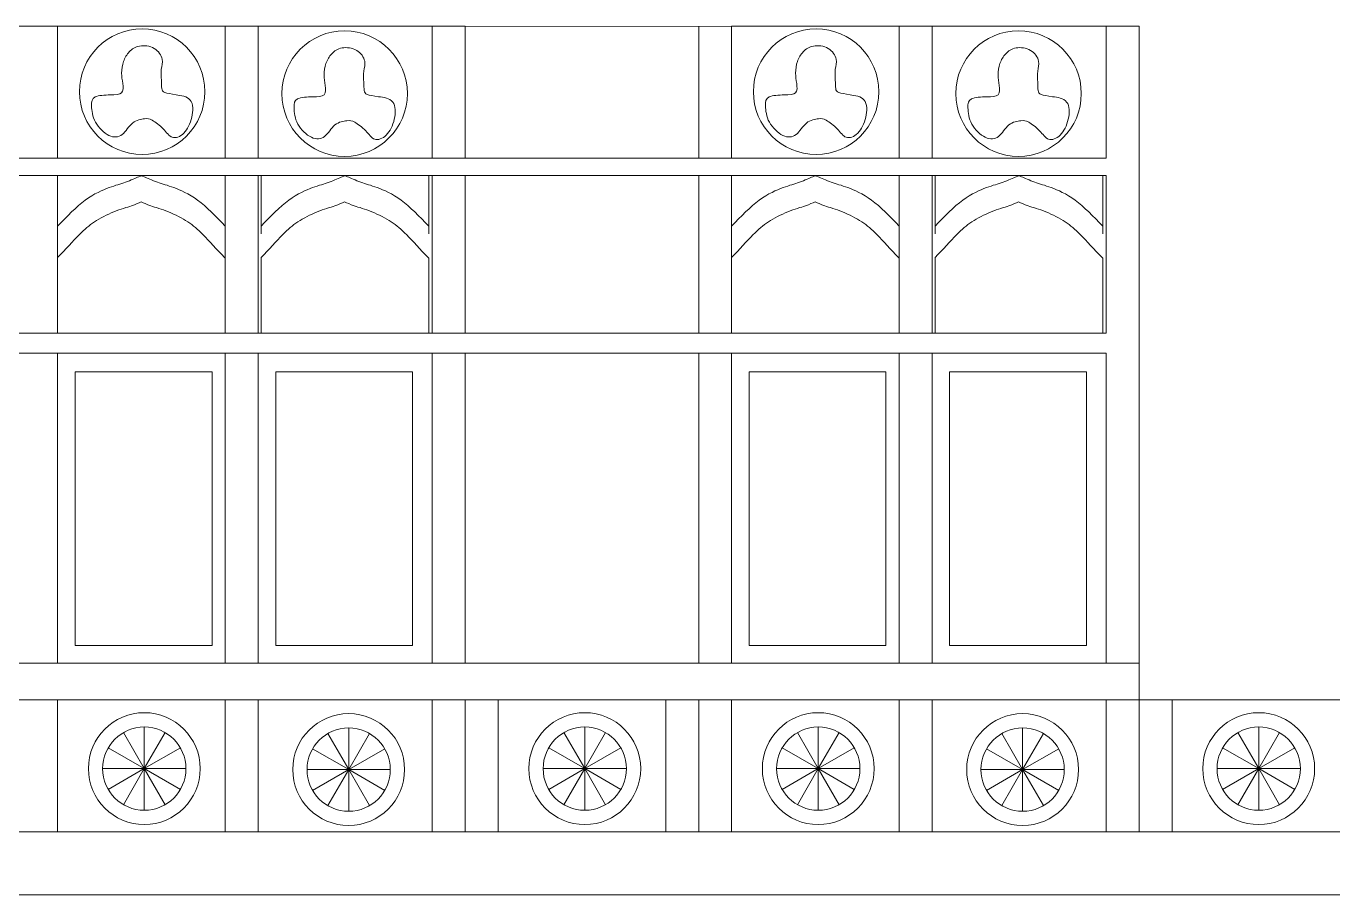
# Model space of a CAD drawing. Header units: centimetres. Extents: x -61 to 61, y -26 to 26.
# Drawn here: x 24.64 to 32.13, y -17.86 to -12.9 of the extents above; entities that cross this region are included whole.
import ezdxf

# ---------------------------------------------------------------- set-up
doc = ezdxf.new("R2010")
doc.units = ezdxf.units.CM
doc.header["$MEASUREMENT"] = 0
doc.layers.add('layer 1', color=7, linetype='Continuous')

msp = doc.modelspace()

# ---------------------------------------------------------------- linework, layer by layer
at = {"layer": 'layer 1', "color": 177, "lineweight": 9}
for points, knots in [([(23.29939, -12.90314), (23.29939, -12.90314), (24.6313, -12.90314), (24.6313, -12.90314), (24.6313, -12.90314), (24.6313, -12.90314), (24.81902, -12.90314), (24.81902, -12.90314)], [0, 0, 0, 0, 0.3333333, 0.3333333, 0.3333333, 0.3333333, 1, 1, 1, 1]), ([(25.30118, -13.6341), (25.4989, -13.6341), (25.65919, -13.47381), (25.65919, -13.27609), (25.65919, -13.27609), (25.65919, -13.07837), (25.4989, -12.91808), (25.30118, -12.91808), (25.30118, -12.91808), (25.10346, -12.91808), (24.94317, -13.07837), (24.94317, -13.27609), (24.94317, -13.27609), (24.94317, -13.47381), (25.10346, -13.6341), (25.30118, -13.6341)], [0, 0, 0, 0, 0.2, 0.2, 0.2, 0.2, 0.4, 0.4, 0.4, 0.4, 0.6, 0.6, 0.6, 0.6, 1, 1, 1, 1]), ([(26.45607, -13.6451), (26.65379, -13.6451), (26.81408, -13.48481), (26.81408, -13.28709), (26.81408, -13.28709), (26.81408, -13.08937), (26.65379, -12.92908), (26.45607, -12.92908), (26.45607, -12.92908), (26.25835, -12.92908), (26.09806, -13.08937), (26.09806, -13.28709), (26.09806, -13.28709), (26.09806, -13.48481), (26.25835, -13.6451), (26.45607, -13.6451)], [0, 0, 0, 0, 0.2, 0.2, 0.2, 0.2, 0.4, 0.4, 0.4, 0.4, 0.6, 0.6, 0.6, 0.6, 1, 1, 1, 1]), ([(29.14584, -13.6341), (29.34357, -13.6341), (29.50385, -13.47381), (29.50385, -13.27609), (29.50385, -13.27609), (29.50385, -13.07837), (29.34357, -12.91808), (29.14584, -12.91808), (29.14584, -12.91808), (28.94812, -12.91808), (28.78783, -13.07837), (28.78783, -13.27609), (28.78783, -13.27609), (28.78783, -13.47381), (28.94812, -13.6341), (29.14584, -13.6341)], [0, 0, 0, 0, 0.2, 0.2, 0.2, 0.2, 0.4, 0.4, 0.4, 0.4, 0.6, 0.6, 0.6, 0.6, 1, 1, 1, 1]), ([(30.30074, -13.6451), (30.49846, -13.6451), (30.65874, -13.48481), (30.65874, -13.28709), (30.65874, -13.28709), (30.65874, -13.08937), (30.49846, -12.92908), (30.30074, -12.92908), (30.30074, -12.92908), (30.10301, -12.92908), (29.94273, -13.08937), (29.94273, -13.28709), (29.94273, -13.28709), (29.94273, -13.48481), (30.10301, -13.6451), (30.30074, -13.6451)], [0, 0, 0, 0, 0.2, 0.2, 0.2, 0.2, 0.4, 0.4, 0.4, 0.4, 0.6, 0.6, 0.6, 0.6, 1, 1, 1, 1]), ([(25.31335, -17.45589), (25.48951, -17.45589), (25.63232, -17.31308), (25.63232, -17.13692), (25.63232, -17.13692), (25.63232, -16.96076), (25.48951, -16.81795), (25.31335, -16.81795), (25.31335, -16.81795), (25.13719, -16.81795), (24.99438, -16.96076), (24.99438, -17.13692), (24.99438, -17.13692), (24.99438, -17.31308), (25.13719, -17.45589), (25.31335, -17.45589)], [0, 0, 0, 0, 0.2, 0.2, 0.2, 0.2, 0.4, 0.4, 0.4, 0.4, 0.6, 0.6, 0.6, 0.6, 1, 1, 1, 1]), ([(26.47925, -17.46139), (26.65541, -17.46139), (26.79821, -17.31858), (26.79821, -17.14242), (26.79821, -17.14242), (26.79821, -16.96626), (26.65541, -16.82345), (26.47925, -16.82345), (26.47925, -16.82345), (26.30308, -16.82345), (26.16028, -16.96626), (26.16028, -17.14242), (26.16028, -17.14242), (26.16028, -17.31858), (26.30308, -17.46139), (26.47925, -17.46139)], [0, 0, 0, 0, 0.2, 0.2, 0.2, 0.2, 0.4, 0.4, 0.4, 0.4, 0.6, 0.6, 0.6, 0.6, 1, 1, 1, 1]), ([(27.82611, -17.45589), (28.00227, -17.45589), (28.14508, -17.31308), (28.14508, -17.13692), (28.14508, -17.13692), (28.14508, -16.96076), (28.00227, -16.81795), (27.82611, -16.81795), (27.82611, -16.81795), (27.64995, -16.81795), (27.50714, -16.96076), (27.50714, -17.13692), (27.50714, -17.13692), (27.50714, -17.31308), (27.64995, -17.45589), (27.82611, -17.45589)], [0, 0, 0, 0, 0.2, 0.2, 0.2, 0.2, 0.4, 0.4, 0.4, 0.4, 0.6, 0.6, 0.6, 0.6, 1, 1, 1, 1]), ([(29.15802, -17.45589), (29.33418, -17.45589), (29.47699, -17.31308), (29.47699, -17.13692), (29.47699, -17.13692), (29.47699, -16.96076), (29.33418, -16.81795), (29.15802, -16.81795), (29.15802, -16.81795), (28.98186, -16.81795), (28.83905, -16.96076), (28.83905, -17.13692), (28.83905, -17.13692), (28.83905, -17.31308), (28.98186, -17.45589), (29.15802, -17.45589)], [0, 0, 0, 0, 0.2, 0.2, 0.2, 0.2, 0.4, 0.4, 0.4, 0.4, 0.6, 0.6, 0.6, 0.6, 1, 1, 1, 1]), ([(30.32391, -17.46139), (30.50007, -17.46139), (30.64288, -17.31858), (30.64288, -17.14242), (30.64288, -17.14242), (30.64288, -16.96626), (30.50007, -16.82345), (30.32391, -16.82345), (30.32391, -16.82345), (30.14775, -16.82345), (30.00494, -16.96626), (30.00494, -17.14242), (30.00494, -17.14242), (30.00494, -17.31858), (30.14775, -17.46139), (30.32391, -17.46139)], [0, 0, 0, 0, 0.2, 0.2, 0.2, 0.2, 0.4, 0.4, 0.4, 0.4, 0.6, 0.6, 0.6, 0.6, 1, 1, 1, 1]), ([(31.67077, -17.45589), (31.84693, -17.45589), (31.98974, -17.31308), (31.98974, -17.13692), (31.98974, -17.13692), (31.98974, -16.96076), (31.84693, -16.81795), (31.67077, -16.81795), (31.67077, -16.81795), (31.49461, -16.81795), (31.3518, -16.96076), (31.3518, -17.13692), (31.3518, -17.13692), (31.3518, -17.31308), (31.49461, -17.45589), (31.67077, -17.45589)], [0, 0, 0, 0, 0.2, 0.2, 0.2, 0.2, 0.4, 0.4, 0.4, 0.4, 0.6, 0.6, 0.6, 0.6, 1, 1, 1, 1]), ([(25.31335, -17.37445), (25.44454, -17.37445), (25.55088, -17.2681), (25.55088, -17.13692), (25.55088, -17.13692), (25.55088, -17.00574), (25.44454, -16.89939), (25.31335, -16.89939), (25.31335, -16.89939), (25.18217, -16.89939), (25.07582, -17.00574), (25.07582, -17.13692), (25.07582, -17.13692), (25.07582, -17.2681), (25.18217, -17.37445), (25.31335, -17.37445)], [0, 0, 0, 0, 0.2, 0.2, 0.2, 0.2, 0.4, 0.4, 0.4, 0.4, 0.6, 0.6, 0.6, 0.6, 1, 1, 1, 1]), ([(26.47925, -17.37995), (26.61043, -17.37995), (26.71678, -17.2736), (26.71678, -17.14242), (26.71678, -17.14242), (26.71678, -17.01124), (26.61043, -16.90489), (26.47925, -16.90489), (26.47925, -16.90489), (26.34806, -16.90489), (26.24171, -17.01124), (26.24171, -17.14242), (26.24171, -17.14242), (26.24171, -17.2736), (26.34806, -17.37995), (26.47925, -17.37995)], [0, 0, 0, 0, 0.2, 0.2, 0.2, 0.2, 0.4, 0.4, 0.4, 0.4, 0.6, 0.6, 0.6, 0.6, 1, 1, 1, 1]), ([(27.82611, -17.37445), (27.95729, -17.37445), (28.06364, -17.2681), (28.06364, -17.13692), (28.06364, -17.13692), (28.06364, -17.00574), (27.95729, -16.89939), (27.82611, -16.89939), (27.82611, -16.89939), (27.69492, -16.89939), (27.58858, -17.00574), (27.58858, -17.13692), (27.58858, -17.13692), (27.58858, -17.2681), (27.69492, -17.37445), (27.82611, -17.37445)], [0, 0, 0, 0, 0.2, 0.2, 0.2, 0.2, 0.4, 0.4, 0.4, 0.4, 0.6, 0.6, 0.6, 0.6, 1, 1, 1, 1]), ([(29.15802, -17.37445), (29.2892, -17.37445), (29.39555, -17.2681), (29.39555, -17.13692), (29.39555, -17.13692), (29.39555, -17.00574), (29.2892, -16.89939), (29.15802, -16.89939), (29.15802, -16.89939), (29.02684, -16.89939), (28.92049, -17.00574), (28.92049, -17.13692), (28.92049, -17.13692), (28.92049, -17.2681), (29.02684, -17.37445), (29.15802, -17.37445)], [0, 0, 0, 0, 0.2, 0.2, 0.2, 0.2, 0.4, 0.4, 0.4, 0.4, 0.6, 0.6, 0.6, 0.6, 1, 1, 1, 1]), ([(30.32391, -17.37995), (30.45509, -17.37995), (30.56144, -17.2736), (30.56144, -17.14242), (30.56144, -17.14242), (30.56144, -17.01124), (30.45509, -16.90489), (30.32391, -16.90489), (30.32391, -16.90489), (30.19273, -16.90489), (30.08638, -17.01124), (30.08638, -17.14242), (30.08638, -17.14242), (30.08638, -17.2736), (30.19273, -17.37995), (30.32391, -17.37995)], [0, 0, 0, 0, 0.2, 0.2, 0.2, 0.2, 0.4, 0.4, 0.4, 0.4, 0.6, 0.6, 0.6, 0.6, 1, 1, 1, 1]), ([(31.67077, -17.37445), (31.80196, -17.37445), (31.9083, -17.2681), (31.9083, -17.13692), (31.9083, -17.13692), (31.9083, -17.00574), (31.80196, -16.89939), (31.67077, -16.89939), (31.67077, -16.89939), (31.53959, -16.89939), (31.43324, -17.00574), (31.43324, -17.13692), (31.43324, -17.13692), (31.43324, -17.2681), (31.53959, -17.37445), (31.67077, -17.37445)], [0, 0, 0, 0, 0.2, 0.2, 0.2, 0.2, 0.4, 0.4, 0.4, 0.4, 0.6, 0.6, 0.6, 0.6, 1, 1, 1, 1])]:
    msp.add_open_spline(points, degree=3, knots=knots, dxfattribs=at)
for points in [[(24.81902, -12.90314), (24.81902, -12.90314), (24.81902, -13.65576), (24.81902, -13.65576)], [(25.7755, -12.90314), (25.7755, -12.90314), (24.81902, -12.90314), (24.81902, -12.90314)], [(25.7755, -12.90314), (25.7755, -12.90314), (25.7755, -13.65576), (25.7755, -13.65576)], [(25.7755, -12.90314), (25.7755, -12.90314), (25.96322, -12.90314), (25.96322, -12.90314)], [(25.96322, -12.90314), (25.96322, -12.90314), (25.96322, -13.65576), (25.96322, -13.65576)], [(26.95634, -12.90314), (26.95634, -12.90314), (25.96322, -12.90314), (25.96322, -12.90314)], [(26.95634, -12.90314), (26.95634, -12.90314), (26.95634, -13.65576), (26.95634, -13.65576)], [(26.95634, -12.90314), (26.95634, -12.90314), (27.14406, -12.90314), (27.14406, -12.90314)], [(27.14406, -12.90314), (27.14406, -12.90314), (27.14406, -13.65576), (27.14406, -13.65576)], [(27.14406, -12.90314), (27.14406, -12.90314), (28.47597, -12.9035), (28.47597, -12.9035)], [(28.47597, -12.9035), (28.47597, -12.9035), (28.66368, -12.90314), (28.66368, -12.90314)], [(28.47597, -12.9035), (28.47597, -12.9035), (28.47597, -13.65576), (28.47597, -13.65576)], [(28.66368, -12.90314), (28.66368, -12.90314), (28.66368, -13.65576), (28.66368, -13.65576)], [(29.62017, -12.90314), (29.62017, -12.90314), (28.66368, -12.90314), (28.66368, -12.90314)], [(29.62017, -12.90314), (29.62017, -12.90314), (29.62017, -13.65576), (29.62017, -13.65576)], [(29.62017, -12.90314), (29.62017, -12.90314), (29.80788, -12.90314), (29.80788, -12.90314)], [(29.80788, -12.90314), (29.80788, -12.90314), (29.80788, -13.65576), (29.80788, -13.65576)], [(30.80101, -12.90314), (30.80101, -12.90314), (29.80788, -12.90314), (29.80788, -12.90314)], [(30.80101, -12.90314), (30.80101, -12.90314), (30.80101, -13.65576), (30.80101, -13.65576)], [(30.80101, -12.90314), (30.80101, -12.90314), (30.98872, -12.90314), (30.98872, -12.90314)], [(30.98872, -12.90314), (30.98872, -12.90314), (30.98872, -13.65576), (30.98872, -13.65576)], [(20.78664, -13.65576), (20.78664, -13.65576), (30.80101, -13.65576), (30.80101, -13.65576)], [(30.98872, -13.65576), (30.98872, -13.65576), (30.98872, -13.75475), (30.98872, -13.75475)], [(20.78664, -13.75475), (20.78664, -13.75475), (30.80101, -13.75475), (30.80101, -13.75475)], [(24.81902, -13.75475), (24.81902, -13.75475), (24.81902, -14.65322), (24.81902, -14.65322)], [(25.7755, -13.75475), (25.7755, -13.75475), (25.7755, -14.65322), (25.7755, -14.65322)], [(25.96322, -13.75475), (25.96322, -13.75475), (25.96322, -14.65322), (25.96322, -14.65322)], [(26.95634, -13.75475), (26.95634, -13.75475), (26.95634, -14.65322), (26.95634, -14.65322)], [(27.14406, -13.75475), (27.14406, -13.75475), (27.14406, -14.65322), (27.14406, -14.65322)], [(28.47597, -13.75475), (28.47597, -13.75475), (28.47597, -14.65322), (28.47597, -14.65322)], [(28.66368, -13.75475), (28.66368, -13.75475), (28.66368, -14.65322), (28.66368, -14.65322)], [(29.62017, -13.75475), (29.62017, -13.75475), (29.62017, -14.65322), (29.62017, -14.65322)], [(29.80788, -13.75475), (29.80788, -13.75475), (29.80788, -14.65322), (29.80788, -14.65322)], [(30.80101, -13.75475), (30.80101, -13.75475), (30.80101, -14.65322), (30.80101, -14.65322)], [(30.98872, -13.75475), (30.98872, -13.75475), (30.98872, -14.65322), (30.98872, -14.65322)], [(20.78664, -14.65322), (20.78664, -14.65322), (30.80101, -14.65322), (30.80101, -14.65322)], [(30.98872, -14.65322), (30.98872, -14.65322), (30.98872, -14.76665), (30.98872, -14.76665)], [(20.78664, -14.76665), (20.78664, -14.76665), (30.80101, -14.76665), (30.80101, -14.76665)], [(24.81902, -14.76665), (24.81902, -14.76665), (24.81902, -16.53611), (24.81902, -16.53611)], [(25.7755, -14.76665), (25.7755, -14.76665), (25.7755, -16.53611), (25.7755, -16.53611)], [(25.96322, -14.76665), (25.96322, -14.76665), (25.96322, -16.53611), (25.96322, -16.53611)], [(26.95634, -14.76665), (26.95634, -14.76665), (26.95634, -16.53611), (26.95634, -16.53611)], [(27.14406, -14.76665), (27.14406, -14.76665), (27.14406, -16.53611), (27.14406, -16.53611)], [(28.47597, -14.76665), (28.47597, -14.76665), (28.47597, -16.53611), (28.47597, -16.53611)], [(28.66368, -14.76665), (28.66368, -14.76665), (28.66368, -16.53611), (28.66368, -16.53611)], [(29.62017, -14.76665), (29.62017, -14.76665), (29.62017, -16.53611), (29.62017, -16.53611)], [(29.80788, -14.76665), (29.80788, -14.76665), (29.80788, -16.53611), (29.80788, -16.53611)], [(30.80101, -14.76665), (30.80101, -14.76665), (30.80101, -16.53611), (30.80101, -16.53611)], [(30.98872, -14.76665), (30.98872, -14.76665), (30.98872, -16.53611), (30.98872, -16.53611)], [(20.78664, -16.53611), (20.78664, -16.53611), (30.98872, -16.53611), (30.98872, -16.53611)], [(30.98872, -16.53611), (30.98872, -16.53611), (30.98872, -16.74509), (30.98872, -16.74509)], [(20.78664, -16.74509), (20.78664, -16.74509), (32.13292, -16.74509), (32.13292, -16.74509)], [(24.81902, -16.74509), (24.81902, -16.74509), (24.81902, -17.49702), (24.81902, -17.49702)], [(25.7755, -16.74509), (25.7755, -16.74509), (25.7755, -17.49702), (25.7755, -17.49702)], [(25.96322, -16.74509), (25.96322, -16.74509), (25.96322, -17.49702), (25.96322, -17.49702)], [(26.95634, -16.74509), (26.95634, -16.74509), (26.95634, -17.49702), (26.95634, -17.49702)], [(27.14406, -16.74509), (27.14406, -16.74509), (27.14406, -17.49702), (27.14406, -17.49702)], [(27.33177, -16.74509), (27.33177, -16.74509), (27.33177, -17.49702), (27.33177, -17.49702)], [(28.28826, -16.74509), (28.28826, -16.74509), (28.28826, -17.49702), (28.28826, -17.49702)], [(28.47597, -16.74509), (28.47597, -16.74509), (28.47597, -17.49702), (28.47597, -17.49702)], [(28.66368, -16.74509), (28.66368, -16.74509), (28.66368, -17.49702), (28.66368, -17.49702)], [(29.62017, -16.74509), (29.62017, -16.74509), (29.62017, -17.49702), (29.62017, -17.49702)], [(29.80788, -16.74509), (29.80788, -16.74509), (29.80788, -17.49702), (29.80788, -17.49702)], [(30.80101, -16.74509), (30.80101, -16.74509), (30.80101, -17.49702), (30.80101, -17.49702)], [(30.98872, -16.74509), (30.98872, -16.74509), (30.98872, -17.49702), (30.98872, -17.49702)], [(31.17644, -16.74509), (31.17644, -16.74509), (31.17644, -17.49702), (31.17644, -17.49702)], [(25.31335, -17.13692), (25.31335, -17.13692), (25.19459, -16.93121), (25.19459, -16.93121)], [(25.31335, -17.13692), (25.31335, -17.13692), (25.31335, -16.89939), (25.31335, -16.89939)], [(25.31335, -17.13692), (25.31335, -17.13692), (25.43212, -16.93121), (25.43212, -16.93121)], [(26.47925, -17.14242), (26.47925, -17.14242), (26.47925, -16.90489), (26.47925, -16.90489)], [(27.82611, -17.13692), (27.82611, -17.13692), (27.70734, -16.93121), (27.70734, -16.93121)], [(27.82611, -17.13692), (27.82611, -17.13692), (27.82611, -16.89939), (27.82611, -16.89939)], [(27.82611, -17.13692), (27.82611, -17.13692), (27.94487, -16.93121), (27.94487, -16.93121)], [(29.15802, -17.13692), (29.15802, -17.13692), (29.03925, -16.93121), (29.03925, -16.93121)], [(29.15802, -17.13692), (29.15802, -17.13692), (29.15802, -16.89939), (29.15802, -16.89939)], [(29.15802, -17.13692), (29.15802, -17.13692), (29.27678, -16.93121), (29.27678, -16.93121)], [(30.32391, -17.14242), (30.32391, -17.14242), (30.32391, -16.90489), (30.32391, -16.90489)], [(31.67077, -17.13692), (31.67077, -17.13692), (31.55201, -16.93121), (31.55201, -16.93121)], [(31.67077, -17.13692), (31.67077, -17.13692), (31.67077, -16.89939), (31.67077, -16.89939)], [(31.67077, -17.13692), (31.67077, -17.13692), (31.78954, -16.93121), (31.78954, -16.93121)], [(26.47925, -17.14242), (26.47925, -17.14242), (26.36048, -16.93671), (26.36048, -16.93671)], [(26.47925, -17.14242), (26.47925, -17.14242), (26.59801, -16.93671), (26.59801, -16.93671)], [(30.32391, -17.14242), (30.32391, -17.14242), (30.20515, -16.93671), (30.20515, -16.93671)], [(30.32391, -17.14242), (30.32391, -17.14242), (30.44268, -16.93671), (30.44268, -16.93671)], [(25.31335, -17.13692), (25.31335, -17.13692), (25.10764, -17.01815), (25.10764, -17.01815)], [(25.31335, -17.13692), (25.31335, -17.13692), (25.51906, -17.01815), (25.51906, -17.01815)], [(26.47925, -17.14242), (26.47925, -17.14242), (26.27354, -17.02366), (26.27354, -17.02366)], [(26.47925, -17.14242), (26.47925, -17.14242), (26.68495, -17.02366), (26.68495, -17.02366)], [(27.82611, -17.13692), (27.82611, -17.13692), (27.6204, -17.01815), (27.6204, -17.01815)], [(27.82611, -17.13692), (27.82611, -17.13692), (28.03182, -17.01815), (28.03182, -17.01815)], [(29.15802, -17.13692), (29.15802, -17.13692), (28.95231, -17.01815), (28.95231, -17.01815)], [(29.15802, -17.13692), (29.15802, -17.13692), (29.36373, -17.01815), (29.36373, -17.01815)], [(30.32391, -17.14242), (30.32391, -17.14242), (30.1182, -17.02366), (30.1182, -17.02366)], [(30.32391, -17.14242), (30.32391, -17.14242), (30.52962, -17.02366), (30.52962, -17.02366)], [(31.67077, -17.13692), (31.67077, -17.13692), (31.46506, -17.01815), (31.46506, -17.01815)], [(31.67077, -17.13692), (31.67077, -17.13692), (31.87648, -17.01815), (31.87648, -17.01815)], [(25.31335, -17.13692), (25.31335, -17.13692), (25.07582, -17.13692), (25.07582, -17.13692)], [(25.31335, -17.13692), (25.31335, -17.13692), (25.10764, -17.25568), (25.10764, -17.25568)], [(25.31335, -17.13692), (25.31335, -17.13692), (25.19459, -17.34263), (25.19459, -17.34263)], [(25.31335, -17.13692), (25.31335, -17.13692), (25.31335, -17.37445), (25.31335, -17.37445)], [(25.31335, -17.13692), (25.31335, -17.13692), (25.43212, -17.34263), (25.43212, -17.34263)], [(25.31335, -17.13692), (25.31335, -17.13692), (25.51906, -17.25568), (25.51906, -17.25568)], [(25.31335, -17.13692), (25.31335, -17.13692), (25.55088, -17.13692), (25.55088, -17.13692)], [(26.47925, -17.14242), (26.47925, -17.14242), (26.24171, -17.14242), (26.24171, -17.14242)], [(26.47925, -17.14242), (26.47925, -17.14242), (26.27354, -17.26119), (26.27354, -17.26119)], [(26.47925, -17.14242), (26.47925, -17.14242), (26.36048, -17.34813), (26.36048, -17.34813)], [(26.47925, -17.14242), (26.47925, -17.14242), (26.47925, -17.37995), (26.47925, -17.37995)], [(26.47925, -17.14242), (26.47925, -17.14242), (26.59801, -17.34813), (26.59801, -17.34813)], [(26.47925, -17.14242), (26.47925, -17.14242), (26.68495, -17.26119), (26.68495, -17.26119)], [(26.47925, -17.14242), (26.47925, -17.14242), (26.71678, -17.14242), (26.71678, -17.14242)], [(27.82611, -17.13692), (27.82611, -17.13692), (27.58858, -17.13692), (27.58858, -17.13692)], [(27.82611, -17.13692), (27.82611, -17.13692), (27.6204, -17.25568), (27.6204, -17.25568)], [(27.82611, -17.13692), (27.82611, -17.13692), (27.70734, -17.34263), (27.70734, -17.34263)], [(27.82611, -17.13692), (27.82611, -17.13692), (27.82611, -17.37445), (27.82611, -17.37445)], [(27.82611, -17.13692), (27.82611, -17.13692), (27.94487, -17.34263), (27.94487, -17.34263)], [(27.82611, -17.13692), (27.82611, -17.13692), (28.03182, -17.25568), (28.03182, -17.25568)], [(27.82611, -17.13692), (27.82611, -17.13692), (28.06364, -17.13692), (28.06364, -17.13692)], [(29.15802, -17.13692), (29.15802, -17.13692), (28.92049, -17.13692), (28.92049, -17.13692)], [(29.15802, -17.13692), (29.15802, -17.13692), (28.95231, -17.25568), (28.95231, -17.25568)], [(29.15802, -17.13692), (29.15802, -17.13692), (29.03925, -17.34263), (29.03925, -17.34263)], [(29.15802, -17.13692), (29.15802, -17.13692), (29.15802, -17.37445), (29.15802, -17.37445)], [(29.15802, -17.13692), (29.15802, -17.13692), (29.27678, -17.34263), (29.27678, -17.34263)], [(29.15802, -17.13692), (29.15802, -17.13692), (29.36373, -17.25568), (29.36373, -17.25568)], [(29.15802, -17.13692), (29.15802, -17.13692), (29.39555, -17.13692), (29.39555, -17.13692)], [(30.32391, -17.14242), (30.32391, -17.14242), (30.08638, -17.14242), (30.08638, -17.14242)], [(30.32391, -17.14242), (30.32391, -17.14242), (30.1182, -17.26119), (30.1182, -17.26119)], [(30.32391, -17.14242), (30.32391, -17.14242), (30.20515, -17.34813), (30.20515, -17.34813)], [(30.32391, -17.14242), (30.32391, -17.14242), (30.32391, -17.37995), (30.32391, -17.37995)], [(30.32391, -17.14242), (30.32391, -17.14242), (30.44268, -17.34813), (30.44268, -17.34813)], [(30.32391, -17.14242), (30.32391, -17.14242), (30.52962, -17.26119), (30.52962, -17.26119)], [(30.32391, -17.14242), (30.32391, -17.14242), (30.56144, -17.14242), (30.56144, -17.14242)], [(31.67077, -17.13692), (31.67077, -17.13692), (31.43324, -17.13692), (31.43324, -17.13692)], [(31.67077, -17.13692), (31.67077, -17.13692), (31.46506, -17.25568), (31.46506, -17.25568)], [(31.67077, -17.13692), (31.67077, -17.13692), (31.55201, -17.34263), (31.55201, -17.34263)], [(31.67077, -17.13692), (31.67077, -17.13692), (31.67077, -17.37445), (31.67077, -17.37445)], [(31.67077, -17.13692), (31.67077, -17.13692), (31.78954, -17.34263), (31.78954, -17.34263)], [(31.67077, -17.13692), (31.67077, -17.13692), (31.87648, -17.25568), (31.87648, -17.25568)], [(31.67077, -17.13692), (31.67077, -17.13692), (31.9083, -17.13692), (31.9083, -17.13692)], [(20.78664, -17.49702), (20.78664, -17.49702), (32.13292, -17.49702), (32.13292, -17.49702)], [(19.45471, -17.85611), (19.45471, -17.85611), (32.1329, -17.85611), (32.1329, -17.85611)]]:
    msp.add_open_spline(points, degree=3, dxfattribs=at)
at = {"layer": 'layer 1', "color": 242, "lineweight": 9}
for points, knots in [([(25.18392, -13.28243), (25.17293, -13.29343), (25.14909, -13.29343), (25.11884, -13.29434), (25.11884, -13.29434), (25.0886, -13.29526), (25.05193, -13.2971), (25.03269, -13.30626), (25.03269, -13.30626), (25.01344, -13.31543), (25.01161, -13.33193), (25.01252, -13.35759), (25.01252, -13.35759), (25.01344, -13.38326), (25.0171, -13.41808), (25.03452, -13.45017), (25.03452, -13.45017), (25.05193, -13.48225), (25.0831, -13.51158), (25.11152, -13.52533), (25.11152, -13.52533), (25.13993, -13.53908), (25.16559, -13.53724), (25.18668, -13.52074), (25.18668, -13.52074), (25.20776, -13.50424), (25.22426, -13.47308), (25.24632, -13.45511), (25.24632, -13.45511), (25.26838, -13.43714), (25.29601, -13.43235), (25.31434, -13.43052), (25.31434, -13.43052), (25.33267, -13.42869), (25.3417, -13.4298), (25.35905, -13.43952), (25.35905, -13.43952), (25.37641, -13.44925), (25.40207, -13.46758), (25.42132, -13.48774), (25.42132, -13.48774), (25.44057, -13.50791), (25.4534, -13.52991), (25.47265, -13.53632), (25.47265, -13.53632), (25.49189, -13.54274), (25.51756, -13.53358), (25.53864, -13.5125), (25.53864, -13.5125), (25.55972, -13.49141), (25.57622, -13.45842), (25.58455, -13.42207), (25.58455, -13.42207), (25.59288, -13.38573), (25.59303, -13.34604), (25.57561, -13.32403), (25.57561, -13.32403), (25.5582, -13.30204), (25.52322, -13.29774), (25.49457, -13.29361), (25.49457, -13.29361), (25.46591, -13.28949), (25.44359, -13.28557), (25.43074, -13.28074), (25.43074, -13.28074), (25.41788, -13.27591), (25.41448, -13.27019), (25.41289, -13.25873), (25.41289, -13.25873), (25.41129, -13.24727), (25.4115, -13.23006), (25.41061, -13.21014), (25.41061, -13.21014), (25.40971, -13.19022), (25.40773, -13.16758), (25.4104, -13.14801), (25.4104, -13.14801), (25.41307, -13.12844), (25.4204, -13.11194), (25.41582, -13.09086), (25.41582, -13.09086), (25.41124, -13.06978), (25.39474, -13.04412), (25.36999, -13.02945), (25.36999, -13.02945), (25.34524, -13.01479), (25.31225, -13.01112), (25.28658, -13.0157), (25.28658, -13.0157), (25.26092, -13.02029), (25.24259, -13.03312), (25.22792, -13.0487), (25.22792, -13.0487), (25.21326, -13.06428), (25.20226, -13.08262), (25.19492, -13.1037), (25.19492, -13.1037), (25.18759, -13.12478), (25.18393, -13.14861), (25.18393, -13.16969), (25.18393, -13.16969), (25.18393, -13.19077), (25.18759, -13.2091), (25.19034, -13.22926), (25.19034, -13.22926), (25.19309, -13.24943), (25.19492, -13.27143), (25.18392, -13.28243)], [0, 0, 0, 0, 0.0357143, 0.0357143, 0.0357143, 0.0357143, 0.0714286, 0.0714286, 0.0714286, 0.0714286, 0.1071429, 0.1071429, 0.1071429, 0.1071429, 0.1428571, 0.1428571, 0.1428571, 0.1428571, 0.1785714, 0.1785714, 0.1785714, 0.1785714, 0.2142857, 0.2142857, 0.2142857, 0.2142857, 0.25, 0.25, 0.25, 0.25, 0.2857143, 0.2857143, 0.2857143, 0.2857143, 0.3214286, 0.3214286, 0.3214286, 0.3214286, 0.3571429, 0.3571429, 0.3571429, 0.3571429, 0.3928571, 0.3928571, 0.3928571, 0.3928571, 0.4285714, 0.4285714, 0.4285714, 0.4285714, 0.4642857, 0.4642857, 0.4642857, 0.4642857, 0.5, 0.5, 0.5, 0.5, 0.5357143, 0.5357143, 0.5357143, 0.5357143, 0.5714286, 0.5714286, 0.5714286, 0.5714286, 0.6071429, 0.6071429, 0.6071429, 0.6071429, 0.6428571, 0.6428571, 0.6428571, 0.6428571, 0.6785714, 0.6785714, 0.6785714, 0.6785714, 0.7142857, 0.7142857, 0.7142857, 0.7142857, 0.75, 0.75, 0.75, 0.75, 0.7857143, 0.7857143, 0.7857143, 0.7857143, 0.8214286, 0.8214286, 0.8214286, 0.8214286, 0.8571429, 0.8571429, 0.8571429, 0.8571429, 0.8928571, 0.8928571, 0.8928571, 0.8928571, 0.9285714, 0.9285714, 0.9285714, 0.9285714, 1, 1, 1, 1]), ([(26.33881, -13.29343), (26.32782, -13.30443), (26.30398, -13.30443), (26.27373, -13.30534), (26.27373, -13.30534), (26.24349, -13.30626), (26.20683, -13.3081), (26.18758, -13.31726), (26.18758, -13.31726), (26.16833, -13.32643), (26.1665, -13.34293), (26.16741, -13.36859), (26.16741, -13.36859), (26.16833, -13.39426), (26.172, -13.42908), (26.18941, -13.46117), (26.18941, -13.46117), (26.20683, -13.49325), (26.23799, -13.52258), (26.26641, -13.53633), (26.26641, -13.53633), (26.29482, -13.55008), (26.32049, -13.54824), (26.34157, -13.53174), (26.34157, -13.53174), (26.36265, -13.51524), (26.37915, -13.48408), (26.40121, -13.46611), (26.40121, -13.46611), (26.42328, -13.44814), (26.4509, -13.44335), (26.46923, -13.44152), (26.46923, -13.44152), (26.48757, -13.43969), (26.4966, -13.4408), (26.51395, -13.45052), (26.51395, -13.45052), (26.5313, -13.46025), (26.55696, -13.47858), (26.57621, -13.49874), (26.57621, -13.49874), (26.59546, -13.51891), (26.60829, -13.54091), (26.62754, -13.54732), (26.62754, -13.54732), (26.64679, -13.55374), (26.67245, -13.54458), (26.69353, -13.5235), (26.69353, -13.5235), (26.71462, -13.50242), (26.73111, -13.46942), (26.73944, -13.43307), (26.73944, -13.43307), (26.74777, -13.39673), (26.74792, -13.35704), (26.73051, -13.33503), (26.73051, -13.33503), (26.71309, -13.31304), (26.67811, -13.30874), (26.64946, -13.30462), (26.64946, -13.30462), (26.62081, -13.30049), (26.59849, -13.29657), (26.58563, -13.29174), (26.58563, -13.29174), (26.57278, -13.28691), (26.56938, -13.2812), (26.56778, -13.26973), (26.56778, -13.26973), (26.56619, -13.25827), (26.56639, -13.24106), (26.5655, -13.22114), (26.5655, -13.22114), (26.56461, -13.20122), (26.56262, -13.17858), (26.56529, -13.15901), (26.56529, -13.15901), (26.56796, -13.13944), (26.5753, -13.12295), (26.57071, -13.10186), (26.57071, -13.10186), (26.56613, -13.08078), (26.54963, -13.05512), (26.52488, -13.04045), (26.52488, -13.04045), (26.50014, -13.02579), (26.46714, -13.02213), (26.44147, -13.0267), (26.44147, -13.0267), (26.41581, -13.03129), (26.39748, -13.04412), (26.38281, -13.0597), (26.38281, -13.0597), (26.36815, -13.07528), (26.35715, -13.09362), (26.34981, -13.1147), (26.34981, -13.1147), (26.34248, -13.13578), (26.33882, -13.15961), (26.33882, -13.18069), (26.33882, -13.18069), (26.33882, -13.20177), (26.34248, -13.2201), (26.34523, -13.24026), (26.34523, -13.24026), (26.34799, -13.26043), (26.34981, -13.28243), (26.33881, -13.29343)], [0, 0, 0, 0, 0.0357143, 0.0357143, 0.0357143, 0.0357143, 0.0714286, 0.0714286, 0.0714286, 0.0714286, 0.1071429, 0.1071429, 0.1071429, 0.1071429, 0.1428571, 0.1428571, 0.1428571, 0.1428571, 0.1785714, 0.1785714, 0.1785714, 0.1785714, 0.2142857, 0.2142857, 0.2142857, 0.2142857, 0.25, 0.25, 0.25, 0.25, 0.2857143, 0.2857143, 0.2857143, 0.2857143, 0.3214286, 0.3214286, 0.3214286, 0.3214286, 0.3571429, 0.3571429, 0.3571429, 0.3571429, 0.3928571, 0.3928571, 0.3928571, 0.3928571, 0.4285714, 0.4285714, 0.4285714, 0.4285714, 0.4642857, 0.4642857, 0.4642857, 0.4642857, 0.5, 0.5, 0.5, 0.5, 0.5357143, 0.5357143, 0.5357143, 0.5357143, 0.5714286, 0.5714286, 0.5714286, 0.5714286, 0.6071429, 0.6071429, 0.6071429, 0.6071429, 0.6428571, 0.6428571, 0.6428571, 0.6428571, 0.6785714, 0.6785714, 0.6785714, 0.6785714, 0.7142857, 0.7142857, 0.7142857, 0.7142857, 0.75, 0.75, 0.75, 0.75, 0.7857143, 0.7857143, 0.7857143, 0.7857143, 0.8214286, 0.8214286, 0.8214286, 0.8214286, 0.8571429, 0.8571429, 0.8571429, 0.8571429, 0.8928571, 0.8928571, 0.8928571, 0.8928571, 0.9285714, 0.9285714, 0.9285714, 0.9285714, 1, 1, 1, 1]), ([(29.02859, -13.28243), (29.01759, -13.29343), (28.99376, -13.29343), (28.96351, -13.29434), (28.96351, -13.29434), (28.93327, -13.29526), (28.8966, -13.2971), (28.87735, -13.30626), (28.87735, -13.30626), (28.85811, -13.31543), (28.85627, -13.33193), (28.85719, -13.35759), (28.85719, -13.35759), (28.85811, -13.38326), (28.86177, -13.41808), (28.87918, -13.45017), (28.87918, -13.45017), (28.8966, -13.48225), (28.92777, -13.51158), (28.95618, -13.52533), (28.95618, -13.52533), (28.9846, -13.53908), (29.01026, -13.53724), (29.03134, -13.52074), (29.03134, -13.52074), (29.05242, -13.50424), (29.06892, -13.47308), (29.09099, -13.45511), (29.09099, -13.45511), (29.11305, -13.43714), (29.14067, -13.43235), (29.15901, -13.43052), (29.15901, -13.43052), (29.17734, -13.42869), (29.18637, -13.4298), (29.20372, -13.43952), (29.20372, -13.43952), (29.22107, -13.44925), (29.24674, -13.46758), (29.26598, -13.48774), (29.26598, -13.48774), (29.28523, -13.50791), (29.29807, -13.52991), (29.31731, -13.53632), (29.31731, -13.53632), (29.33656, -13.54274), (29.36223, -13.53358), (29.38331, -13.5125), (29.38331, -13.5125), (29.40439, -13.49141), (29.42089, -13.45842), (29.42921, -13.42207), (29.42921, -13.42207), (29.43754, -13.38573), (29.4377, -13.34604), (29.42028, -13.32403), (29.42028, -13.32403), (29.40287, -13.30204), (29.36788, -13.29774), (29.33923, -13.29361), (29.33923, -13.29361), (29.31058, -13.28949), (29.28826, -13.28557), (29.2754, -13.28074), (29.2754, -13.28074), (29.26255, -13.27591), (29.25915, -13.27019), (29.25755, -13.25873), (29.25755, -13.25873), (29.25596, -13.24727), (29.25617, -13.23006), (29.25527, -13.21014), (29.25527, -13.21014), (29.25438, -13.19022), (29.25239, -13.16758), (29.25507, -13.14801), (29.25507, -13.14801), (29.25774, -13.12844), (29.26507, -13.11194), (29.26049, -13.09086), (29.26049, -13.09086), (29.2559, -13.06978), (29.2394, -13.04412), (29.21465, -13.02945), (29.21465, -13.02945), (29.18991, -13.01479), (29.15691, -13.01112), (29.13125, -13.0157), (29.13125, -13.0157), (29.10558, -13.02029), (29.08725, -13.03312), (29.07259, -13.0487), (29.07259, -13.0487), (29.05792, -13.06428), (29.04693, -13.08262), (29.03959, -13.1037), (29.03959, -13.1037), (29.03226, -13.12478), (29.02859, -13.14861), (29.02859, -13.16969), (29.02859, -13.16969), (29.02859, -13.19077), (29.03226, -13.2091), (29.03501, -13.22926), (29.03501, -13.22926), (29.03776, -13.24943), (29.03959, -13.27143), (29.02859, -13.28243)], [0, 0, 0, 0, 0.0357143, 0.0357143, 0.0357143, 0.0357143, 0.0714286, 0.0714286, 0.0714286, 0.0714286, 0.1071429, 0.1071429, 0.1071429, 0.1071429, 0.1428571, 0.1428571, 0.1428571, 0.1428571, 0.1785714, 0.1785714, 0.1785714, 0.1785714, 0.2142857, 0.2142857, 0.2142857, 0.2142857, 0.25, 0.25, 0.25, 0.25, 0.2857143, 0.2857143, 0.2857143, 0.2857143, 0.3214286, 0.3214286, 0.3214286, 0.3214286, 0.3571429, 0.3571429, 0.3571429, 0.3571429, 0.3928571, 0.3928571, 0.3928571, 0.3928571, 0.4285714, 0.4285714, 0.4285714, 0.4285714, 0.4642857, 0.4642857, 0.4642857, 0.4642857, 0.5, 0.5, 0.5, 0.5, 0.5357143, 0.5357143, 0.5357143, 0.5357143, 0.5714286, 0.5714286, 0.5714286, 0.5714286, 0.6071429, 0.6071429, 0.6071429, 0.6071429, 0.6428571, 0.6428571, 0.6428571, 0.6428571, 0.6785714, 0.6785714, 0.6785714, 0.6785714, 0.7142857, 0.7142857, 0.7142857, 0.7142857, 0.75, 0.75, 0.75, 0.75, 0.7857143, 0.7857143, 0.7857143, 0.7857143, 0.8214286, 0.8214286, 0.8214286, 0.8214286, 0.8571429, 0.8571429, 0.8571429, 0.8571429, 0.8928571, 0.8928571, 0.8928571, 0.8928571, 0.9285714, 0.9285714, 0.9285714, 0.9285714, 1, 1, 1, 1]), ([(30.18348, -13.29343), (30.17248, -13.30443), (30.14865, -13.30443), (30.1184, -13.30534), (30.1184, -13.30534), (30.08816, -13.30626), (30.05149, -13.3081), (30.03224, -13.31726), (30.03224, -13.31726), (30.013, -13.32643), (30.01116, -13.34293), (30.01208, -13.36859), (30.01208, -13.36859), (30.013, -13.39426), (30.01666, -13.42908), (30.03407, -13.46117), (30.03407, -13.46117), (30.05149, -13.49325), (30.08266, -13.52258), (30.11107, -13.53633), (30.11107, -13.53633), (30.13949, -13.55008), (30.16515, -13.54824), (30.18623, -13.53174), (30.18623, -13.53174), (30.20732, -13.51524), (30.22381, -13.48408), (30.24588, -13.46611), (30.24588, -13.46611), (30.26794, -13.44814), (30.29557, -13.44335), (30.3139, -13.44152), (30.3139, -13.44152), (30.33223, -13.43969), (30.34126, -13.4408), (30.35861, -13.45052), (30.35861, -13.45052), (30.37596, -13.46025), (30.40163, -13.47858), (30.42088, -13.49874), (30.42088, -13.49874), (30.44012, -13.51891), (30.45296, -13.54091), (30.47221, -13.54732), (30.47221, -13.54732), (30.49145, -13.55374), (30.51712, -13.54458), (30.5382, -13.5235), (30.5382, -13.5235), (30.55928, -13.50242), (30.57578, -13.46942), (30.5841, -13.43307), (30.5841, -13.43307), (30.59243, -13.39673), (30.59259, -13.35704), (30.57517, -13.33503), (30.57517, -13.33503), (30.55776, -13.31304), (30.52278, -13.30874), (30.49412, -13.30462), (30.49412, -13.30462), (30.46547, -13.30049), (30.44315, -13.29657), (30.4303, -13.29174), (30.4303, -13.29174), (30.41744, -13.28691), (30.41404, -13.2812), (30.41245, -13.26973), (30.41245, -13.26973), (30.41085, -13.25827), (30.41106, -13.24106), (30.41017, -13.22114), (30.41017, -13.22114), (30.40927, -13.20122), (30.40729, -13.17858), (30.40996, -13.15901), (30.40996, -13.15901), (30.41263, -13.13944), (30.41996, -13.12295), (30.41538, -13.10186), (30.41538, -13.10186), (30.41079, -13.08078), (30.3943, -13.05512), (30.36955, -13.04045), (30.36955, -13.04045), (30.3448, -13.02579), (30.3118, -13.02213), (30.28614, -13.0267), (30.28614, -13.0267), (30.26047, -13.03129), (30.24215, -13.04412), (30.22748, -13.0597), (30.22748, -13.0597), (30.21281, -13.07528), (30.20182, -13.09362), (30.19448, -13.1147), (30.19448, -13.1147), (30.18715, -13.13578), (30.18348, -13.15961), (30.18348, -13.18069), (30.18348, -13.18069), (30.18348, -13.20177), (30.18715, -13.2201), (30.1899, -13.24026), (30.1899, -13.24026), (30.19265, -13.26043), (30.19448, -13.28243), (30.18348, -13.29343)], [0, 0, 0, 0, 0.0357143, 0.0357143, 0.0357143, 0.0357143, 0.0714286, 0.0714286, 0.0714286, 0.0714286, 0.1071429, 0.1071429, 0.1071429, 0.1071429, 0.1428571, 0.1428571, 0.1428571, 0.1428571, 0.1785714, 0.1785714, 0.1785714, 0.1785714, 0.2142857, 0.2142857, 0.2142857, 0.2142857, 0.25, 0.25, 0.25, 0.25, 0.2857143, 0.2857143, 0.2857143, 0.2857143, 0.3214286, 0.3214286, 0.3214286, 0.3214286, 0.3571429, 0.3571429, 0.3571429, 0.3571429, 0.3928571, 0.3928571, 0.3928571, 0.3928571, 0.4285714, 0.4285714, 0.4285714, 0.4285714, 0.4642857, 0.4642857, 0.4642857, 0.4642857, 0.5, 0.5, 0.5, 0.5, 0.5357143, 0.5357143, 0.5357143, 0.5357143, 0.5714286, 0.5714286, 0.5714286, 0.5714286, 0.6071429, 0.6071429, 0.6071429, 0.6071429, 0.6428571, 0.6428571, 0.6428571, 0.6428571, 0.6785714, 0.6785714, 0.6785714, 0.6785714, 0.7142857, 0.7142857, 0.7142857, 0.7142857, 0.75, 0.75, 0.75, 0.75, 0.7857143, 0.7857143, 0.7857143, 0.7857143, 0.8214286, 0.8214286, 0.8214286, 0.8214286, 0.8571429, 0.8571429, 0.8571429, 0.8571429, 0.8928571, 0.8928571, 0.8928571, 0.8928571, 0.9285714, 0.9285714, 0.9285714, 0.9285714, 1, 1, 1, 1]), ([(24.81902, -14.08655), (24.81902, -14.08655), (24.81902, -13.75475), (24.81902, -13.75475), (24.81902, -13.75475), (24.81902, -13.75475), (25.29726, -13.75475), (25.29726, -13.75475)], [0, 0, 0, 0, 0.3333333, 0.3333333, 0.3333333, 0.3333333, 1, 1, 1, 1]), ([(24.81902, -14.04256), (24.87259, -13.98756), (24.92616, -13.93256), (24.97677, -13.89498), (24.97677, -13.89498), (25.02739, -13.8574), (25.07505, -13.83724), (25.11263, -13.82349), (25.11263, -13.82349), (25.15021, -13.80974), (25.17771, -13.80241), (25.2068, -13.79202), (25.2068, -13.79202), (25.2359, -13.78164), (25.26658, -13.76819), (25.28191, -13.76147), (25.28191, -13.76147), (25.29726, -13.75475), (25.29726, -13.75475), (25.29726, -13.75475)], [0, 0, 0, 0, 0.1666667, 0.1666667, 0.1666667, 0.1666667, 0.3333333, 0.3333333, 0.3333333, 0.3333333, 0.5, 0.5, 0.5, 0.5, 0.6666667, 0.6666667, 0.6666667, 0.6666667, 1, 1, 1, 1]), ([(25.7755, -14.08655), (25.7755, -14.08655), (25.7755, -13.75475), (25.7755, -13.75475), (25.7755, -13.75475), (25.7755, -13.75475), (25.29726, -13.75475), (25.29726, -13.75475)], [0, 0, 0, 0, 0.3333333, 0.3333333, 0.3333333, 0.3333333, 1, 1, 1, 1]), ([(25.7755, -14.04256), (25.72193, -13.98756), (25.66836, -13.93256), (25.61775, -13.89498), (25.61775, -13.89498), (25.56713, -13.8574), (25.51947, -13.83724), (25.48189, -13.82349), (25.48189, -13.82349), (25.44431, -13.80974), (25.41681, -13.80241), (25.38772, -13.79202), (25.38772, -13.79202), (25.35862, -13.78164), (25.32794, -13.76819), (25.3126, -13.76147), (25.3126, -13.76147), (25.29726, -13.75475), (25.29726, -13.75475), (25.29726, -13.75475)], [0, 0, 0, 0, 0.1666667, 0.1666667, 0.1666667, 0.1666667, 0.3333333, 0.3333333, 0.3333333, 0.3333333, 0.5, 0.5, 0.5, 0.5, 0.6666667, 0.6666667, 0.6666667, 0.6666667, 1, 1, 1, 1]), ([(25.97972, -14.08655), (25.97972, -14.08655), (25.97972, -13.75475), (25.97972, -13.75475), (25.97972, -13.75475), (25.97972, -13.75475), (26.45796, -13.75475), (26.45796, -13.75475)], [0, 0, 0, 0, 0.3333333, 0.3333333, 0.3333333, 0.3333333, 1, 1, 1, 1]), ([(25.97972, -14.04256), (26.03329, -13.98756), (26.08686, -13.93256), (26.13748, -13.89498), (26.13748, -13.89498), (26.18809, -13.8574), (26.23575, -13.83724), (26.27333, -13.82349), (26.27333, -13.82349), (26.31091, -13.80974), (26.33841, -13.80241), (26.3675, -13.79202), (26.3675, -13.79202), (26.3966, -13.78164), (26.42728, -13.76819), (26.44262, -13.76147), (26.44262, -13.76147), (26.45796, -13.75475), (26.45796, -13.75475), (26.45796, -13.75475)], [0, 0, 0, 0, 0.1666667, 0.1666667, 0.1666667, 0.1666667, 0.3333333, 0.3333333, 0.3333333, 0.3333333, 0.5, 0.5, 0.5, 0.5, 0.6666667, 0.6666667, 0.6666667, 0.6666667, 1, 1, 1, 1]), ([(26.9362, -14.08655), (26.9362, -14.08655), (26.9362, -13.75475), (26.9362, -13.75475), (26.9362, -13.75475), (26.9362, -13.75475), (26.45796, -13.75475), (26.45796, -13.75475)], [0, 0, 0, 0, 0.3333333, 0.3333333, 0.3333333, 0.3333333, 1, 1, 1, 1]), ([(26.9362, -14.04256), (26.88263, -13.98756), (26.82906, -13.93256), (26.77845, -13.89498), (26.77845, -13.89498), (26.72783, -13.8574), (26.68017, -13.83724), (26.64259, -13.82349), (26.64259, -13.82349), (26.60501, -13.80974), (26.57751, -13.80241), (26.54842, -13.79202), (26.54842, -13.79202), (26.51933, -13.78164), (26.48865, -13.76819), (26.47331, -13.76147), (26.47331, -13.76147), (26.45796, -13.75475), (26.45796, -13.75475), (26.45796, -13.75475)], [0, 0, 0, 0, 0.1666667, 0.1666667, 0.1666667, 0.1666667, 0.3333333, 0.3333333, 0.3333333, 0.3333333, 0.5, 0.5, 0.5, 0.5, 0.6666667, 0.6666667, 0.6666667, 0.6666667, 1, 1, 1, 1]), ([(28.66368, -14.08655), (28.66368, -14.08655), (28.66368, -13.75475), (28.66368, -13.75475), (28.66368, -13.75475), (28.66368, -13.75475), (29.14193, -13.75475), (29.14193, -13.75475)], [0, 0, 0, 0, 0.3333333, 0.3333333, 0.3333333, 0.3333333, 1, 1, 1, 1]), ([(28.66368, -14.04256), (28.71725, -13.98756), (28.77083, -13.93256), (28.82144, -13.89498), (28.82144, -13.89498), (28.87206, -13.8574), (28.91972, -13.83724), (28.9573, -13.82349), (28.9573, -13.82349), (28.99488, -13.80974), (29.02238, -13.80241), (29.05147, -13.79202), (29.05147, -13.79202), (29.08056, -13.78164), (29.11124, -13.76819), (29.12658, -13.76147), (29.12658, -13.76147), (29.14193, -13.75475), (29.14193, -13.75475), (29.14193, -13.75475)], [0, 0, 0, 0, 0.1666667, 0.1666667, 0.1666667, 0.1666667, 0.3333333, 0.3333333, 0.3333333, 0.3333333, 0.5, 0.5, 0.5, 0.5, 0.6666667, 0.6666667, 0.6666667, 0.6666667, 1, 1, 1, 1]), ([(29.62017, -14.08655), (29.62017, -14.08655), (29.62017, -13.75475), (29.62017, -13.75475), (29.62017, -13.75475), (29.62017, -13.75475), (29.14193, -13.75475), (29.14193, -13.75475)], [0, 0, 0, 0, 0.3333333, 0.3333333, 0.3333333, 0.3333333, 1, 1, 1, 1]), ([(29.62017, -14.04256), (29.5666, -13.98756), (29.51302, -13.93256), (29.46241, -13.89498), (29.46241, -13.89498), (29.41179, -13.8574), (29.36413, -13.83724), (29.32655, -13.82349), (29.32655, -13.82349), (29.28897, -13.80974), (29.26147, -13.80241), (29.23238, -13.79202), (29.23238, -13.79202), (29.20329, -13.78164), (29.17261, -13.76819), (29.15727, -13.76147), (29.15727, -13.76147), (29.14193, -13.75475), (29.14193, -13.75475), (29.14193, -13.75475)], [0, 0, 0, 0, 0.1666667, 0.1666667, 0.1666667, 0.1666667, 0.3333333, 0.3333333, 0.3333333, 0.3333333, 0.5, 0.5, 0.5, 0.5, 0.6666667, 0.6666667, 0.6666667, 0.6666667, 1, 1, 1, 1]), ([(29.82438, -14.08655), (29.82438, -14.08655), (29.82438, -13.75475), (29.82438, -13.75475), (29.82438, -13.75475), (29.82438, -13.75475), (30.30263, -13.75475), (30.30263, -13.75475)], [0, 0, 0, 0, 0.3333333, 0.3333333, 0.3333333, 0.3333333, 1, 1, 1, 1]), ([(29.82438, -14.04256), (29.87795, -13.98756), (29.93153, -13.93256), (29.98214, -13.89498), (29.98214, -13.89498), (30.03276, -13.8574), (30.08042, -13.83724), (30.118, -13.82349), (30.118, -13.82349), (30.15558, -13.80974), (30.18308, -13.80241), (30.21217, -13.79202), (30.21217, -13.79202), (30.24126, -13.78164), (30.27194, -13.76819), (30.28728, -13.76147), (30.28728, -13.76147), (30.30263, -13.75475), (30.30263, -13.75475), (30.30263, -13.75475)], [0, 0, 0, 0, 0.1666667, 0.1666667, 0.1666667, 0.1666667, 0.3333333, 0.3333333, 0.3333333, 0.3333333, 0.5, 0.5, 0.5, 0.5, 0.6666667, 0.6666667, 0.6666667, 0.6666667, 1, 1, 1, 1]), ([(30.78087, -14.08655), (30.78087, -14.08655), (30.78087, -13.75475), (30.78087, -13.75475), (30.78087, -13.75475), (30.78087, -13.75475), (30.30263, -13.75475), (30.30263, -13.75475)], [0, 0, 0, 0, 0.3333333, 0.3333333, 0.3333333, 0.3333333, 1, 1, 1, 1]), ([(30.78087, -14.04256), (30.7273, -13.98756), (30.67373, -13.93256), (30.62311, -13.89498), (30.62311, -13.89498), (30.5725, -13.8574), (30.52483, -13.83724), (30.48725, -13.82349), (30.48725, -13.82349), (30.44967, -13.80974), (30.42217, -13.80241), (30.39309, -13.79202), (30.39309, -13.79202), (30.36399, -13.78164), (30.33331, -13.76819), (30.31797, -13.76147), (30.31797, -13.76147), (30.30263, -13.75475), (30.30263, -13.75475), (30.30263, -13.75475)], [0, 0, 0, 0, 0.1666667, 0.1666667, 0.1666667, 0.1666667, 0.3333333, 0.3333333, 0.3333333, 0.3333333, 0.5, 0.5, 0.5, 0.5, 0.6666667, 0.6666667, 0.6666667, 0.6666667, 1, 1, 1, 1]), ([(24.81902, -14.22263), (24.86319, -14.17496), (24.90736, -14.1273), (24.9409, -14.09338), (24.9409, -14.09338), (24.97445, -14.05947), (24.99736, -14.03931), (25.02898, -14.01868), (25.02898, -14.01868), (25.06061, -13.99806), (25.10094, -13.97698), (25.13944, -13.9614), (25.13944, -13.9614), (25.17793, -13.94582), (25.2146, -13.93573), (25.24026, -13.92703), (25.24026, -13.92703), (25.26592, -13.91832), (25.28059, -13.91098), (25.29525, -13.90365)], [0, 0, 0, 0, 0.1666667, 0.1666667, 0.1666667, 0.1666667, 0.3333333, 0.3333333, 0.3333333, 0.3333333, 0.5, 0.5, 0.5, 0.5, 0.6666667, 0.6666667, 0.6666667, 0.6666667, 1, 1, 1, 1]), ([(25.77149, -14.22263), (25.72732, -14.17496), (25.68315, -14.1273), (25.6496, -14.09338), (25.6496, -14.09338), (25.61606, -14.05947), (25.59315, -14.03931), (25.56153, -14.01868), (25.56153, -14.01868), (25.5299, -13.99806), (25.48957, -13.97698), (25.45107, -13.9614), (25.45107, -13.9614), (25.41258, -13.94582), (25.37591, -13.93573), (25.35025, -13.92703), (25.35025, -13.92703), (25.32459, -13.91832), (25.30992, -13.91098), (25.29525, -13.90365)], [0, 0, 0, 0, 0.1666667, 0.1666667, 0.1666667, 0.1666667, 0.3333333, 0.3333333, 0.3333333, 0.3333333, 0.5, 0.5, 0.5, 0.5, 0.6666667, 0.6666667, 0.6666667, 0.6666667, 1, 1, 1, 1]), ([(25.97972, -14.22263), (26.02389, -14.17496), (26.06806, -14.1273), (26.10161, -14.09338), (26.10161, -14.09338), (26.13515, -14.05947), (26.15806, -14.03931), (26.18968, -14.01868), (26.18968, -14.01868), (26.22131, -13.99806), (26.26164, -13.97698), (26.30014, -13.9614), (26.30014, -13.9614), (26.33863, -13.94582), (26.3753, -13.93573), (26.40096, -13.92703), (26.40096, -13.92703), (26.42662, -13.91832), (26.44129, -13.91098), (26.45596, -13.90365)], [0, 0, 0, 0, 0.1666667, 0.1666667, 0.1666667, 0.1666667, 0.3333333, 0.3333333, 0.3333333, 0.3333333, 0.5, 0.5, 0.5, 0.5, 0.6666667, 0.6666667, 0.6666667, 0.6666667, 1, 1, 1, 1]), ([(26.93219, -14.22263), (26.88802, -14.17496), (26.84385, -14.1273), (26.81031, -14.09338), (26.81031, -14.09338), (26.77676, -14.05947), (26.75385, -14.03931), (26.72223, -14.01868), (26.72223, -14.01868), (26.6906, -13.99806), (26.65027, -13.97698), (26.61177, -13.9614), (26.61177, -13.9614), (26.57328, -13.94582), (26.53661, -13.93573), (26.51095, -13.92703), (26.51095, -13.92703), (26.48529, -13.91832), (26.47062, -13.91098), (26.45596, -13.90365)], [0, 0, 0, 0, 0.1666667, 0.1666667, 0.1666667, 0.1666667, 0.3333333, 0.3333333, 0.3333333, 0.3333333, 0.5, 0.5, 0.5, 0.5, 0.6666667, 0.6666667, 0.6666667, 0.6666667, 1, 1, 1, 1]), ([(28.66368, -14.22263), (28.70786, -14.17496), (28.75203, -14.1273), (28.78557, -14.09338), (28.78557, -14.09338), (28.81912, -14.05947), (28.84203, -14.03931), (28.87365, -14.01868), (28.87365, -14.01868), (28.90527, -13.99806), (28.94561, -13.97698), (28.9841, -13.9614), (28.9841, -13.9614), (29.0226, -13.94582), (29.05926, -13.93573), (29.08492, -13.92703), (29.08492, -13.92703), (29.11059, -13.91832), (29.12526, -13.91098), (29.13992, -13.90365)], [0, 0, 0, 0, 0.1666667, 0.1666667, 0.1666667, 0.1666667, 0.3333333, 0.3333333, 0.3333333, 0.3333333, 0.5, 0.5, 0.5, 0.5, 0.6666667, 0.6666667, 0.6666667, 0.6666667, 1, 1, 1, 1]), ([(29.61616, -14.22263), (29.57198, -14.17496), (29.52781, -14.1273), (29.49427, -14.09338), (29.49427, -14.09338), (29.46072, -14.05947), (29.43781, -14.03931), (29.40619, -14.01868), (29.40619, -14.01868), (29.37457, -13.99806), (29.33423, -13.97698), (29.29574, -13.9614), (29.29574, -13.9614), (29.25724, -13.94582), (29.22058, -13.93573), (29.19492, -13.92703), (29.19492, -13.92703), (29.16925, -13.91832), (29.15458, -13.91098), (29.13992, -13.90365)], [0, 0, 0, 0, 0.1666667, 0.1666667, 0.1666667, 0.1666667, 0.3333333, 0.3333333, 0.3333333, 0.3333333, 0.5, 0.5, 0.5, 0.5, 0.6666667, 0.6666667, 0.6666667, 0.6666667, 1, 1, 1, 1]), ([(29.82438, -14.22263), (29.86856, -14.17496), (29.91273, -14.1273), (29.94627, -14.09338), (29.94627, -14.09338), (29.97982, -14.05947), (30.00273, -14.03931), (30.03435, -14.01868), (30.03435, -14.01868), (30.06597, -13.99806), (30.10631, -13.97698), (30.1448, -13.9614), (30.1448, -13.9614), (30.1833, -13.94582), (30.21996, -13.93573), (30.24562, -13.92703), (30.24562, -13.92703), (30.27129, -13.91832), (30.28596, -13.91098), (30.30062, -13.90365)], [0, 0, 0, 0, 0.1666667, 0.1666667, 0.1666667, 0.1666667, 0.3333333, 0.3333333, 0.3333333, 0.3333333, 0.5, 0.5, 0.5, 0.5, 0.6666667, 0.6666667, 0.6666667, 0.6666667, 1, 1, 1, 1]), ([(30.77686, -14.22263), (30.73268, -14.17496), (30.68851, -14.1273), (30.65497, -14.09338), (30.65497, -14.09338), (30.62142, -14.05947), (30.59851, -14.03931), (30.56689, -14.01868), (30.56689, -14.01868), (30.53527, -13.99806), (30.49493, -13.97698), (30.45644, -13.9614), (30.45644, -13.9614), (30.41794, -13.94582), (30.38128, -13.93573), (30.35562, -13.92703), (30.35562, -13.92703), (30.32995, -13.91832), (30.31529, -13.91098), (30.30062, -13.90365)], [0, 0, 0, 0, 0.1666667, 0.1666667, 0.1666667, 0.1666667, 0.3333333, 0.3333333, 0.3333333, 0.3333333, 0.5, 0.5, 0.5, 0.5, 0.6666667, 0.6666667, 0.6666667, 0.6666667, 1, 1, 1, 1]), ([(24.81902, -14.22263), (24.81902, -14.22263), (24.81902, -14.65322), (24.81902, -14.65322), (24.81902, -14.65322), (24.81902, -14.65322), (25.7755, -14.65322), (25.7755, -14.65322), (25.7755, -14.65322), (25.7755, -14.65322), (25.7755, -14.22586), (25.7755, -14.22586), (25.7755, -14.22586), (25.7755, -14.22586), (25.77149, -14.22263), (25.77149, -14.22263)], [0, 0, 0, 0, 0.2, 0.2, 0.2, 0.2, 0.4, 0.4, 0.4, 0.4, 0.6, 0.6, 0.6, 0.6, 1, 1, 1, 1]), ([(25.97972, -14.22263), (25.97972, -14.22263), (25.97972, -14.65322), (25.97972, -14.65322), (25.97972, -14.65322), (25.97972, -14.65322), (26.9362, -14.65322), (26.9362, -14.65322), (26.9362, -14.65322), (26.9362, -14.65322), (26.9362, -14.22586), (26.9362, -14.22586), (26.9362, -14.22586), (26.9362, -14.22586), (26.93219, -14.22263), (26.93219, -14.22263)], [0, 0, 0, 0, 0.2, 0.2, 0.2, 0.2, 0.4, 0.4, 0.4, 0.4, 0.6, 0.6, 0.6, 0.6, 1, 1, 1, 1]), ([(28.66368, -14.22263), (28.66368, -14.22263), (28.66368, -14.65322), (28.66368, -14.65322), (28.66368, -14.65322), (28.66368, -14.65322), (29.62017, -14.65322), (29.62017, -14.65322), (29.62017, -14.65322), (29.62017, -14.65322), (29.62017, -14.22586), (29.62017, -14.22586), (29.62017, -14.22586), (29.62017, -14.22586), (29.61616, -14.22263), (29.61616, -14.22263)], [0, 0, 0, 0, 0.2, 0.2, 0.2, 0.2, 0.4, 0.4, 0.4, 0.4, 0.6, 0.6, 0.6, 0.6, 1, 1, 1, 1]), ([(29.82438, -14.22263), (29.82438, -14.22263), (29.82438, -14.65322), (29.82438, -14.65322), (29.82438, -14.65322), (29.82438, -14.65322), (30.78087, -14.65322), (30.78087, -14.65322), (30.78087, -14.65322), (30.78087, -14.65322), (30.78087, -14.22586), (30.78087, -14.22586), (30.78087, -14.22586), (30.78087, -14.22586), (30.77686, -14.22263), (30.77686, -14.22263)], [0, 0, 0, 0, 0.2, 0.2, 0.2, 0.2, 0.4, 0.4, 0.4, 0.4, 0.6, 0.6, 0.6, 0.6, 1, 1, 1, 1]), ([(24.91892, -14.87301), (24.91892, -14.87301), (25.69985, -14.87301), (25.69985, -14.87301), (25.69985, -14.87301), (25.69985, -14.87301), (25.69985, -16.43486), (25.69985, -16.43486), (25.69985, -16.43486), (25.69985, -16.43486), (24.91892, -16.43486), (24.91892, -16.43486), (24.91892, -16.43486), (24.91892, -16.43486), (24.91892, -14.87301), (24.91892, -14.87301)], [0, 0, 0, 0, 0.2, 0.2, 0.2, 0.2, 0.4, 0.4, 0.4, 0.4, 0.6, 0.6, 0.6, 0.6, 1, 1, 1, 1]), ([(26.06282, -14.87301), (26.06282, -14.87301), (26.84374, -14.87301), (26.84374, -14.87301), (26.84374, -14.87301), (26.84374, -14.87301), (26.84374, -16.43486), (26.84374, -16.43486), (26.84374, -16.43486), (26.84374, -16.43486), (26.06282, -16.43486), (26.06282, -16.43486), (26.06282, -16.43486), (26.06282, -16.43486), (26.06282, -14.87301), (26.06282, -14.87301)], [0, 0, 0, 0, 0.2, 0.2, 0.2, 0.2, 0.4, 0.4, 0.4, 0.4, 0.6, 0.6, 0.6, 0.6, 1, 1, 1, 1]), ([(28.76359, -14.87301), (28.76359, -14.87301), (29.54451, -14.87301), (29.54451, -14.87301), (29.54451, -14.87301), (29.54451, -14.87301), (29.54451, -16.43486), (29.54451, -16.43486), (29.54451, -16.43486), (29.54451, -16.43486), (28.76359, -16.43486), (28.76359, -16.43486), (28.76359, -16.43486), (28.76359, -16.43486), (28.76359, -14.87301), (28.76359, -14.87301)], [0, 0, 0, 0, 0.2, 0.2, 0.2, 0.2, 0.4, 0.4, 0.4, 0.4, 0.6, 0.6, 0.6, 0.6, 1, 1, 1, 1]), ([(29.90749, -14.87301), (29.90749, -14.87301), (30.68841, -14.87301), (30.68841, -14.87301), (30.68841, -14.87301), (30.68841, -14.87301), (30.68841, -16.43486), (30.68841, -16.43486), (30.68841, -16.43486), (30.68841, -16.43486), (29.90749, -16.43486), (29.90749, -16.43486), (29.90749, -16.43486), (29.90749, -16.43486), (29.90749, -14.87301), (29.90749, -14.87301)], [0, 0, 0, 0, 0.2, 0.2, 0.2, 0.2, 0.4, 0.4, 0.4, 0.4, 0.6, 0.6, 0.6, 0.6, 1, 1, 1, 1])]:
    msp.add_open_spline(points, degree=3, knots=knots, dxfattribs=at)

doc.saveas('drawing.dxf')
